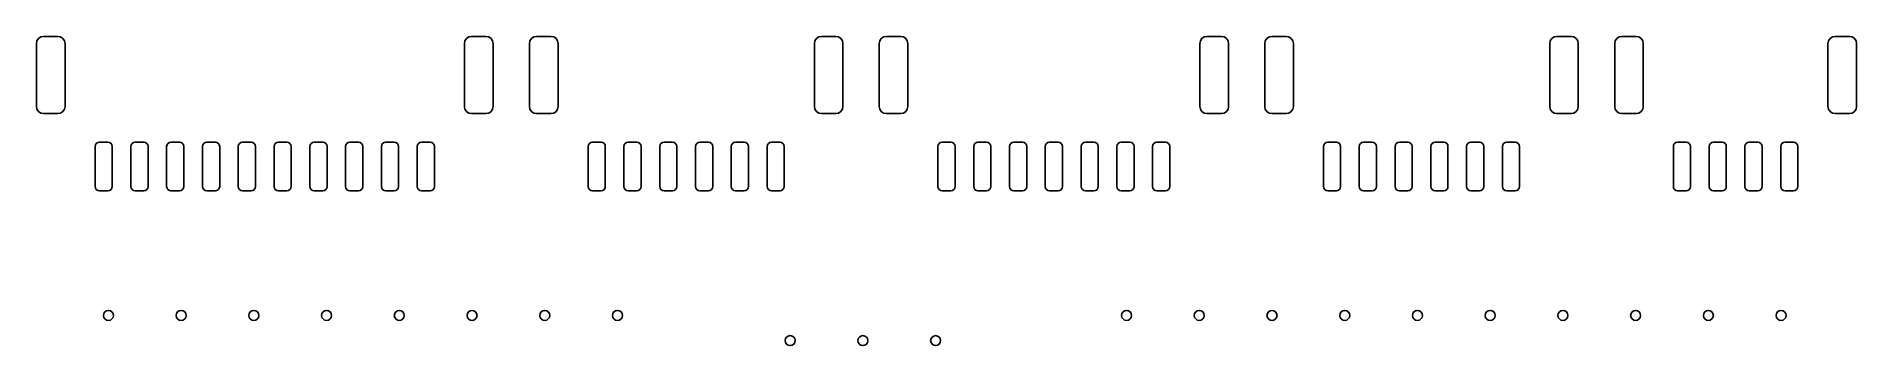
# Model space of a CAD drawing. Extents: x 4.34 to 6.85, y -4.67 to -4.24.
import ezdxf

# ---------------------------------------------------------------- set-up
doc = ezdxf.new("R2010")
doc.units = 0
doc.header["$MEASUREMENT"] = 0
doc.layers.add('BLACK', color=7, linetype='CONTINUOUS')

msp = doc.modelspace()

# ---------------------------------------------------------------- linework, layer by layer
at = {"layer": 'BLACK', "linetype": 'CONTINUOUS'}
for p, q in [((4.3435, -4.2535), (4.3443, -4.2498)), ((4.3435, -4.3402), (4.3435, -4.2535)), ((4.3443, -4.2498), (4.3464, -4.2466)), ((4.3464, -4.2466), (4.3496, -4.2444)), ((4.3496, -4.2444), (4.3533, -4.2437)), ((4.3533, -4.2437), (4.373, -4.2437)), ((4.373, -4.2437), (4.3768, -4.2444)), ((4.3768, -4.2444), (4.38, -4.2466)), ((4.38, -4.2466), (4.3821, -4.2498)), ((4.3821, -4.2498), (4.3829, -4.2535)), ((4.3829, -4.2535), (4.3829, -4.3402)), ((4.9321, -4.2535), (4.9328, -4.2498)), ((4.9321, -4.3402), (4.9321, -4.2535)), ((4.9328, -4.2498), (4.935, -4.2466)), ((4.935, -4.2466), (4.9382, -4.2444)), ((4.9382, -4.2444), (4.9419, -4.2437)), ((4.9419, -4.2437), (4.9616, -4.2437)), ((4.9616, -4.2437), (4.9654, -4.2444)), ((4.9654, -4.2444), (4.9686, -4.2466)), ((4.9686, -4.2466), (4.9707, -4.2498)), ((4.9707, -4.2498), (4.9715, -4.2535)), ((4.9715, -4.2535), (4.9715, -4.3402)), ((5.0215, -4.2535), (5.0222, -4.2498)), ((5.0215, -4.3402), (5.0215, -4.2535)), ((5.0222, -4.2498), (5.0244, -4.2466)), ((5.0244, -4.2466), (5.0276, -4.2444)), ((5.0276, -4.2444), (5.0313, -4.2437)), ((5.0313, -4.2437), (5.051, -4.2437)), ((5.051, -4.2437), (5.0548, -4.2444)), ((5.0548, -4.2444), (5.058, -4.2466)), ((5.058, -4.2466), (5.0601, -4.2498)), ((5.0601, -4.2498), (5.0608, -4.2535)), ((5.0608, -4.2535), (5.0608, -4.3402)), ((5.4132, -4.2535), (5.414, -4.2498)), ((5.4132, -4.3402), (5.4132, -4.2535)), ((5.414, -4.2498), (5.4161, -4.2466)), ((5.4161, -4.2466), (5.4193, -4.2444)), ((5.4193, -4.2444), (5.4231, -4.2437)), ((5.4231, -4.2437), (5.4427, -4.2437)), ((5.4427, -4.2437), (5.4465, -4.2444)), ((5.4465, -4.2444), (5.4497, -4.2466)), ((5.4497, -4.2466), (5.4518, -4.2498)), ((5.4518, -4.2498), (5.4526, -4.2535)), ((5.4526, -4.2535), (5.4526, -4.3402)), ((5.5024, -4.2535), (5.5032, -4.2498)), ((5.5024, -4.3402), (5.5024, -4.2535)), ((5.5032, -4.2498), (5.5053, -4.2466)), ((5.5053, -4.2466), (5.5085, -4.2444)), ((5.5085, -4.2444), (5.5122, -4.2437)), ((5.5122, -4.2437), (5.5319, -4.2437)), ((5.5319, -4.2437), (5.5357, -4.2444)), ((5.5357, -4.2444), (5.5389, -4.2466)), ((5.5389, -4.2466), (5.541, -4.2498)), ((5.541, -4.2498), (5.5418, -4.2535)), ((5.5418, -4.2535), (5.5418, -4.3402)), ((5.9433, -4.2535), (5.9441, -4.2498)), ((5.9433, -4.3402), (5.9433, -4.2535)), ((5.9441, -4.2498), (5.9462, -4.2466)), ((5.9462, -4.2466), (5.9494, -4.2444)), ((5.9494, -4.2444), (5.9532, -4.2437)), ((5.9532, -4.2437), (5.9729, -4.2437)), ((5.9729, -4.2437), (5.9766, -4.2444)), ((5.9766, -4.2444), (5.9798, -4.2466)), ((5.9798, -4.2466), (5.982, -4.2498)), ((5.982, -4.2498), (5.9827, -4.2535)), ((5.9827, -4.2535), (5.9827, -4.3402)), ((6.0325, -4.2535), (6.0333, -4.2498)), ((6.0325, -4.3402), (6.0325, -4.2535)), ((6.0333, -4.2498), (6.0354, -4.2466)), ((6.0354, -4.2466), (6.0386, -4.2444)), ((6.0386, -4.2444), (6.0424, -4.2437)), ((6.0424, -4.2437), (6.0621, -4.2437)), ((6.0621, -4.2437), (6.0658, -4.2444)), ((6.0658, -4.2444), (6.069, -4.2466)), ((6.069, -4.2466), (6.0712, -4.2498)), ((6.0712, -4.2498), (6.0719, -4.2535)), ((6.0719, -4.2535), (6.0719, -4.3402)), ((6.4243, -4.2535), (6.425, -4.2498)), ((6.4243, -4.3402), (6.4243, -4.2535)), ((6.425, -4.2498), (6.4272, -4.2466)), ((6.4272, -4.2466), (6.4303, -4.2444)), ((6.4303, -4.2444), (6.4341, -4.2437)), ((6.4341, -4.2437), (6.4538, -4.2437)), ((6.4538, -4.2437), (6.4576, -4.2444)), ((6.4576, -4.2444), (6.4608, -4.2466)), ((6.4608, -4.2466), (6.4629, -4.2498)), ((6.4629, -4.2498), (6.4636, -4.2535)), ((6.4636, -4.2535), (6.4636, -4.3402)), ((6.5137, -4.2535), (6.5144, -4.2498)), ((6.5137, -4.3402), (6.5137, -4.2535)), ((6.5144, -4.2498), (6.5165, -4.2466)), ((6.5165, -4.2466), (6.5197, -4.2444)), ((6.5197, -4.2444), (6.5235, -4.2437)), ((6.5235, -4.2437), (6.5432, -4.2437)), ((6.5432, -4.2437), (6.547, -4.2444)), ((6.547, -4.2444), (6.5501, -4.2466)), ((6.5501, -4.2466), (6.5523, -4.2498)), ((6.5523, -4.2498), (6.553, -4.2535)), ((6.553, -4.2535), (6.553, -4.3402)), ((6.807, -4.2535), (6.8077, -4.2498)), ((6.807, -4.3402), (6.807, -4.2535)), ((6.8077, -4.2498), (6.8099, -4.2466)), ((6.8099, -4.2466), (6.813, -4.2444)), ((6.813, -4.2444), (6.8168, -4.2437)), ((6.8168, -4.2437), (6.8365, -4.2437)), ((6.8365, -4.2437), (6.8403, -4.2444)), ((6.8403, -4.2444), (6.8435, -4.2466)), ((6.8435, -4.2466), (6.8456, -4.2498)), ((6.8456, -4.2498), (6.8463, -4.2535)), ((6.8463, -4.2535), (6.8463, -4.3402)), ((4.3443, -4.3439), (4.3435, -4.3402)), ((4.3464, -4.3471), (4.3443, -4.3439)), ((4.3496, -4.3493), (4.3464, -4.3471)), ((4.3533, -4.35), (4.3496, -4.3493)), ((4.373, -4.35), (4.3533, -4.35)), ((4.3768, -4.3493), (4.373, -4.35)), ((4.38, -4.3471), (4.3768, -4.3493)), ((4.3821, -4.3439), (4.38, -4.3471)), ((4.3829, -4.3402), (4.3821, -4.3439)), ((4.9328, -4.3439), (4.9321, -4.3402)), ((4.935, -4.3471), (4.9328, -4.3439)), ((4.9382, -4.3493), (4.935, -4.3471)), ((4.9419, -4.35), (4.9382, -4.3493)), ((4.9616, -4.35), (4.9419, -4.35)), ((4.9654, -4.3493), (4.9616, -4.35)), ((4.9686, -4.3471), (4.9654, -4.3493)), ((4.9707, -4.3439), (4.9686, -4.3471)), ((4.9715, -4.3402), (4.9707, -4.3439)), ((5.0222, -4.3439), (5.0215, -4.3402)), ((5.0244, -4.3471), (5.0222, -4.3439)), ((5.0276, -4.3493), (5.0244, -4.3471)), ((5.0313, -4.35), (5.0276, -4.3493)), ((5.051, -4.35), (5.0313, -4.35)), ((5.0548, -4.3493), (5.051, -4.35)), ((5.058, -4.3471), (5.0548, -4.3493)), ((5.0601, -4.3439), (5.058, -4.3471)), ((5.0608, -4.3402), (5.0601, -4.3439)), ((5.414, -4.3439), (5.4132, -4.3402)), ((5.4161, -4.3471), (5.414, -4.3439)), ((5.4193, -4.3493), (5.4161, -4.3471)), ((5.4231, -4.35), (5.4193, -4.3493)), ((5.4427, -4.35), (5.4231, -4.35)), ((5.4465, -4.3493), (5.4427, -4.35)), ((5.4497, -4.3471), (5.4465, -4.3493)), ((5.4518, -4.3439), (5.4497, -4.3471)), ((5.4526, -4.3402), (5.4518, -4.3439)), ((5.5032, -4.3439), (5.5024, -4.3402)), ((5.5053, -4.3471), (5.5032, -4.3439)), ((5.5085, -4.3493), (5.5053, -4.3471)), ((5.5122, -4.35), (5.5085, -4.3493)), ((5.5319, -4.35), (5.5122, -4.35)), ((5.5357, -4.3493), (5.5319, -4.35)), ((5.5389, -4.3471), (5.5357, -4.3493)), ((5.541, -4.3439), (5.5389, -4.3471)), ((5.5418, -4.3402), (5.541, -4.3439)), ((5.9441, -4.3439), (5.9433, -4.3402)), ((5.9462, -4.3471), (5.9441, -4.3439)), ((5.9494, -4.3493), (5.9462, -4.3471)), ((5.9532, -4.35), (5.9494, -4.3493)), ((5.9729, -4.35), (5.9532, -4.35)), ((5.9766, -4.3493), (5.9729, -4.35)), ((5.9798, -4.3471), (5.9766, -4.3493)), ((5.982, -4.3439), (5.9798, -4.3471)), ((5.9827, -4.3402), (5.982, -4.3439)), ((6.0333, -4.3439), (6.0325, -4.3402)), ((6.0354, -4.3471), (6.0333, -4.3439)), ((6.0386, -4.3493), (6.0354, -4.3471)), ((6.0424, -4.35), (6.0386, -4.3493)), ((6.0621, -4.35), (6.0424, -4.35)), ((6.0658, -4.3493), (6.0621, -4.35)), ((6.069, -4.3471), (6.0658, -4.3493)), ((6.0712, -4.3439), (6.069, -4.3471)), ((6.0719, -4.3402), (6.0712, -4.3439)), ((6.425, -4.3439), (6.4243, -4.3402)), ((6.4272, -4.3471), (6.425, -4.3439)), ((6.4303, -4.3493), (6.4272, -4.3471)), ((6.4341, -4.35), (6.4303, -4.3493)), ((6.4538, -4.35), (6.4341, -4.35)), ((6.4576, -4.3493), (6.4538, -4.35)), ((6.4608, -4.3471), (6.4576, -4.3493)), ((6.4629, -4.3439), (6.4608, -4.3471)), ((6.4636, -4.3402), (6.4629, -4.3439)), ((6.5144, -4.3439), (6.5137, -4.3402)), ((6.5165, -4.3471), (6.5144, -4.3439)), ((6.5197, -4.3493), (6.5165, -4.3471)), ((6.5235, -4.35), (6.5197, -4.3493)), ((6.5432, -4.35), (6.5235, -4.35)), ((6.547, -4.3493), (6.5432, -4.35)), ((6.5501, -4.3471), (6.547, -4.3493)), ((6.5523, -4.3439), (6.5501, -4.3471)), ((6.553, -4.3402), (6.5523, -4.3439)), ((6.8077, -4.3439), (6.807, -4.3402)), ((6.8099, -4.3471), (6.8077, -4.3439)), ((6.813, -4.3493), (6.8099, -4.3471)), ((6.8168, -4.35), (6.813, -4.3493)), ((6.8365, -4.35), (6.8168, -4.35)), ((6.8403, -4.3493), (6.8365, -4.35)), ((6.8435, -4.3471), (6.8403, -4.3493)), ((6.8456, -4.3439), (6.8435, -4.3471)), ((6.8463, -4.3402), (6.8456, -4.3439)), ((4.4242, -4.3953), (4.4247, -4.393)), ((4.4242, -4.4504), (4.4242, -4.3953)), ((4.4247, -4.393), (4.4259, -4.3911)), ((4.4259, -4.3911), (4.4279, -4.3898)), ((4.4279, -4.3898), (4.4301, -4.3894)), ((4.4301, -4.3894), (4.4419, -4.3894)), ((4.4419, -4.3894), (4.4442, -4.3898)), ((4.4442, -4.3898), (4.4461, -4.3911)), ((4.4461, -4.3911), (4.4474, -4.393)), ((4.4474, -4.393), (4.4478, -4.3953)), ((4.4478, -4.3953), (4.4478, -4.4504)), ((4.4734, -4.3953), (4.4739, -4.393)), ((4.4734, -4.4504), (4.4734, -4.3953)), ((4.4739, -4.393), (4.4752, -4.3911)), ((4.4752, -4.3911), (4.4771, -4.3898)), ((4.4771, -4.3898), (4.4793, -4.3894)), ((4.4793, -4.3894), (4.4911, -4.3894)), ((4.4911, -4.3894), (4.4934, -4.3898)), ((4.4934, -4.3898), (4.4953, -4.3911)), ((4.4953, -4.3911), (4.4966, -4.393)), ((4.4966, -4.393), (4.497, -4.3953)), ((4.497, -4.3953), (4.497, -4.4504)), ((4.5226, -4.3953), (4.5231, -4.393)), ((4.5226, -4.4504), (4.5226, -4.3953)), ((4.5231, -4.393), (4.5244, -4.3911)), ((4.5244, -4.3911), (4.5263, -4.3898)), ((4.5263, -4.3898), (4.5285, -4.3894)), ((4.5285, -4.3894), (4.5404, -4.3894)), ((4.5404, -4.3894), (4.5426, -4.3898)), ((4.5426, -4.3898), (4.5445, -4.3911)), ((4.5445, -4.3911), (4.5458, -4.393)), ((4.5458, -4.393), (4.5463, -4.3953)), ((4.5463, -4.3953), (4.5463, -4.4504)), ((4.5719, -4.3953), (4.5723, -4.393)), ((4.5719, -4.4504), (4.5719, -4.3953)), ((4.5723, -4.393), (4.5736, -4.3911)), ((4.5736, -4.3911), (4.5755, -4.3898)), ((4.5755, -4.3898), (4.5778, -4.3894)), ((4.5778, -4.3894), (4.5896, -4.3894)), ((4.5896, -4.3894), (4.5918, -4.3898)), ((4.5918, -4.3898), (4.5937, -4.3911)), ((4.5937, -4.3911), (4.595, -4.393)), ((4.595, -4.393), (4.5955, -4.3953)), ((4.5955, -4.3953), (4.5955, -4.4504)), ((4.6211, -4.3953), (4.6215, -4.393)), ((4.6211, -4.4504), (4.6211, -4.3953)), ((4.6215, -4.393), (4.6228, -4.3911)), ((4.6228, -4.3911), (4.6247, -4.3898)), ((4.6247, -4.3898), (4.627, -4.3894)), ((4.627, -4.3894), (4.6388, -4.3894)), ((4.6388, -4.3894), (4.641, -4.3898)), ((4.641, -4.3898), (4.643, -4.3911)), ((4.643, -4.3911), (4.6442, -4.393)), ((4.6442, -4.393), (4.6447, -4.3953)), ((4.6447, -4.3953), (4.6447, -4.4504)), ((4.6703, -4.3953), (4.6707, -4.393)), ((4.6703, -4.4504), (4.6703, -4.3953)), ((4.6707, -4.393), (4.672, -4.3911)), ((4.672, -4.3911), (4.6739, -4.3898)), ((4.6739, -4.3898), (4.6762, -4.3894)), ((4.6762, -4.3894), (4.688, -4.3894)), ((4.688, -4.3894), (4.6903, -4.3898)), ((4.6903, -4.3898), (4.6922, -4.3911)), ((4.6922, -4.3911), (4.6934, -4.393)), ((4.6934, -4.393), (4.6939, -4.3953)), ((4.6939, -4.3953), (4.6939, -4.4504)), ((4.7195, -4.3953), (4.7199, -4.393)), ((4.7195, -4.4504), (4.7195, -4.3953)), ((4.7199, -4.393), (4.7212, -4.3911)), ((4.7212, -4.3911), (4.7231, -4.3898)), ((4.7231, -4.3898), (4.7254, -4.3894)), ((4.7254, -4.3894), (4.7372, -4.3894)), ((4.7372, -4.3894), (4.7395, -4.3898)), ((4.7395, -4.3898), (4.7414, -4.3911)), ((4.7414, -4.3911), (4.7427, -4.393)), ((4.7427, -4.393), (4.7431, -4.3953)), ((4.7431, -4.3953), (4.7431, -4.4504)), ((4.7687, -4.3953), (4.7692, -4.393)), ((4.7687, -4.4504), (4.7687, -4.3953)), ((4.7692, -4.393), (4.7704, -4.3911)), ((4.7704, -4.3911), (4.7723, -4.3898)), ((4.7723, -4.3898), (4.7746, -4.3894)), ((4.7746, -4.3894), (4.7864, -4.3894)), ((4.7864, -4.3894), (4.7887, -4.3898)), ((4.7887, -4.3898), (4.7906, -4.3911)), ((4.7906, -4.3911), (4.7919, -4.393)), ((4.7919, -4.393), (4.7923, -4.3953)), ((4.7923, -4.3953), (4.7923, -4.4504)), ((4.8179, -4.3953), (4.8184, -4.393)), ((4.8179, -4.4504), (4.8179, -4.3953)), ((4.8184, -4.393), (4.8196, -4.3911)), ((4.8196, -4.3911), (4.8216, -4.3898)), ((4.8216, -4.3898), (4.8238, -4.3894)), ((4.8238, -4.3894), (4.8356, -4.3894)), ((4.8356, -4.3894), (4.8379, -4.3898)), ((4.8379, -4.3898), (4.8398, -4.3911)), ((4.8398, -4.3911), (4.8411, -4.393)), ((4.8411, -4.393), (4.8415, -4.3953)), ((4.8415, -4.3953), (4.8415, -4.4504)), ((4.8671, -4.3953), (4.8676, -4.393)), ((4.8671, -4.4504), (4.8671, -4.3953)), ((4.8676, -4.393), (4.8689, -4.3911)), ((4.8689, -4.3911), (4.8708, -4.3898)), ((4.8708, -4.3898), (4.873, -4.3894)), ((4.873, -4.3894), (4.8848, -4.3894)), ((4.8848, -4.3894), (4.8871, -4.3898)), ((4.8871, -4.3898), (4.889, -4.3911)), ((4.889, -4.3911), (4.8903, -4.393)), ((4.8903, -4.393), (4.8907, -4.3953)), ((4.8907, -4.3953), (4.8907, -4.4504)), ((5.1022, -4.3953), (5.1026, -4.393)), ((5.1022, -4.4504), (5.1022, -4.3953)), ((5.1026, -4.393), (5.1039, -4.3911)), ((5.1039, -4.3911), (5.1058, -4.3898)), ((5.1058, -4.3898), (5.1081, -4.3894)), ((5.1081, -4.3894), (5.1199, -4.3894)), ((5.1199, -4.3894), (5.1222, -4.3898)), ((5.1222, -4.3898), (5.1241, -4.3911)), ((5.1241, -4.3911), (5.1254, -4.393)), ((5.1254, -4.393), (5.1258, -4.3953)), ((5.1258, -4.3953), (5.1258, -4.4504)), ((5.1514, -4.3953), (5.1518, -4.393)), ((5.1514, -4.4504), (5.1514, -4.3953)), ((5.1518, -4.393), (5.1531, -4.3911)), ((5.1531, -4.3911), (5.155, -4.3898)), ((5.155, -4.3898), (5.1573, -4.3894)), ((5.1573, -4.3894), (5.1691, -4.3894)), ((5.1691, -4.3894), (5.1714, -4.3898)), ((5.1714, -4.3898), (5.1733, -4.3911)), ((5.1733, -4.3911), (5.1746, -4.393)), ((5.1746, -4.393), (5.175, -4.3953)), ((5.175, -4.3953), (5.175, -4.4504)), ((5.2006, -4.3953), (5.2011, -4.393)), ((5.2006, -4.4504), (5.2006, -4.3953)), ((5.2011, -4.393), (5.2023, -4.3911)), ((5.2023, -4.3911), (5.2043, -4.3898)), ((5.2043, -4.3898), (5.2065, -4.3894)), ((5.2065, -4.3894), (5.2183, -4.3894)), ((5.2183, -4.3894), (5.2206, -4.3898)), ((5.2206, -4.3898), (5.2225, -4.3911)), ((5.2225, -4.3911), (5.2238, -4.393)), ((5.2238, -4.393), (5.2242, -4.3953)), ((5.2242, -4.3953), (5.2242, -4.4504)), ((5.2498, -4.3953), (5.2503, -4.393)), ((5.2498, -4.4504), (5.2498, -4.3953)), ((5.2503, -4.393), (5.2516, -4.3911)), ((5.2516, -4.3911), (5.2535, -4.3898)), ((5.2535, -4.3898), (5.2557, -4.3894)), ((5.2557, -4.3894), (5.2675, -4.3894)), ((5.2675, -4.3894), (5.2698, -4.3898)), ((5.2698, -4.3898), (5.2717, -4.3911)), ((5.2717, -4.3911), (5.273, -4.393)), ((5.273, -4.393), (5.2734, -4.3953)), ((5.2734, -4.3953), (5.2734, -4.4504)), ((5.299, -4.3953), (5.2995, -4.393)), ((5.299, -4.4504), (5.299, -4.3953)), ((5.2995, -4.393), (5.3008, -4.3911)), ((5.3008, -4.3911), (5.3027, -4.3898)), ((5.3027, -4.3898), (5.3049, -4.3894)), ((5.3049, -4.3894), (5.3168, -4.3894)), ((5.3168, -4.3894), (5.319, -4.3898)), ((5.319, -4.3898), (5.3209, -4.3911)), ((5.3209, -4.3911), (5.3222, -4.393)), ((5.3222, -4.393), (5.3227, -4.3953)), ((5.3227, -4.3953), (5.3227, -4.4504)), ((5.3482, -4.3953), (5.3487, -4.393)), ((5.3482, -4.4504), (5.3482, -4.3953)), ((5.3487, -4.393), (5.35, -4.3911)), ((5.35, -4.3911), (5.3519, -4.3898)), ((5.3519, -4.3898), (5.3542, -4.3894)), ((5.3542, -4.3894), (5.366, -4.3894)), ((5.366, -4.3894), (5.3682, -4.3898)), ((5.3682, -4.3898), (5.3701, -4.3911)), ((5.3701, -4.3911), (5.3714, -4.393)), ((5.3714, -4.393), (5.3719, -4.3953)), ((5.3719, -4.3953), (5.3719, -4.4504)), ((5.5831, -4.3953), (5.5836, -4.393)), ((5.5831, -4.4504), (5.5831, -4.3953)), ((5.5836, -4.393), (5.5848, -4.3911)), ((5.5848, -4.3911), (5.5868, -4.3898)), ((5.5868, -4.3898), (5.589, -4.3894)), ((5.589, -4.3894), (5.6008, -4.3894)), ((5.6008, -4.3894), (5.6031, -4.3898)), ((5.6031, -4.3898), (5.605, -4.3911)), ((5.605, -4.3911), (5.6063, -4.393)), ((5.6063, -4.393), (5.6067, -4.3953)), ((5.6067, -4.3953), (5.6067, -4.4504)), ((5.6323, -4.3953), (5.6328, -4.393)), ((5.6323, -4.4504), (5.6323, -4.3953)), ((5.6328, -4.393), (5.6341, -4.3911)), ((5.6341, -4.3911), (5.636, -4.3898)), ((5.636, -4.3898), (5.6382, -4.3894)), ((5.6382, -4.3894), (5.65, -4.3894)), ((5.65, -4.3894), (5.6523, -4.3898)), ((5.6523, -4.3898), (5.6542, -4.3911)), ((5.6542, -4.3911), (5.6555, -4.393)), ((5.6555, -4.393), (5.6559, -4.3953)), ((5.6559, -4.3953), (5.6559, -4.4504)), ((5.6815, -4.3953), (5.682, -4.393)), ((5.6815, -4.4504), (5.6815, -4.3953)), ((5.682, -4.393), (5.6833, -4.3911)), ((5.6833, -4.3911), (5.6852, -4.3898)), ((5.6852, -4.3898), (5.6874, -4.3894)), ((5.6874, -4.3894), (5.6993, -4.3894)), ((5.6993, -4.3894), (5.7015, -4.3898)), ((5.7015, -4.3898), (5.7034, -4.3911)), ((5.7034, -4.3911), (5.7047, -4.393)), ((5.7047, -4.393), (5.7052, -4.3953)), ((5.7052, -4.3953), (5.7052, -4.4504)), ((5.7307, -4.3953), (5.7312, -4.393)), ((5.7307, -4.4504), (5.7307, -4.3953)), ((5.7312, -4.393), (5.7325, -4.3911)), ((5.7325, -4.3911), (5.7344, -4.3898)), ((5.7344, -4.3898), (5.7367, -4.3894)), ((5.7367, -4.3894), (5.7485, -4.3894)), ((5.7485, -4.3894), (5.7507, -4.3898)), ((5.7507, -4.3898), (5.7526, -4.3911)), ((5.7526, -4.3911), (5.7539, -4.393)), ((5.7539, -4.393), (5.7544, -4.3953)), ((5.7544, -4.3953), (5.7544, -4.4504)), ((5.78, -4.3953), (5.7804, -4.393)), ((5.78, -4.4504), (5.78, -4.3953)), ((5.7804, -4.393), (5.7817, -4.3911)), ((5.7817, -4.3911), (5.7836, -4.3898)), ((5.7836, -4.3898), (5.7859, -4.3894)), ((5.7859, -4.3894), (5.7977, -4.3894)), ((5.7977, -4.3894), (5.7999, -4.3898)), ((5.7999, -4.3898), (5.8019, -4.3911)), ((5.8019, -4.3911), (5.8031, -4.393)), ((5.8031, -4.393), (5.8036, -4.3953)), ((5.8036, -4.3953), (5.8036, -4.4504)), ((5.8292, -4.3953), (5.8296, -4.393)), ((5.8292, -4.4504), (5.8292, -4.3953)), ((5.8296, -4.393), (5.8309, -4.3911)), ((5.8309, -4.3911), (5.8328, -4.3898)), ((5.8328, -4.3898), (5.8351, -4.3894)), ((5.8351, -4.3894), (5.8469, -4.3894)), ((5.8469, -4.3894), (5.8491, -4.3898)), ((5.8491, -4.3898), (5.8511, -4.3911)), ((5.8511, -4.3911), (5.8523, -4.393)), ((5.8523, -4.393), (5.8528, -4.3953)), ((5.8528, -4.3953), (5.8528, -4.4504)), ((5.8784, -4.3953), (5.8788, -4.393)), ((5.8784, -4.4504), (5.8784, -4.3953)), ((5.8788, -4.393), (5.8801, -4.3911)), ((5.8801, -4.3911), (5.882, -4.3898)), ((5.882, -4.3898), (5.8843, -4.3894)), ((5.8843, -4.3894), (5.8961, -4.3894)), ((5.8961, -4.3894), (5.8984, -4.3898)), ((5.8984, -4.3898), (5.9003, -4.3911)), ((5.9003, -4.3911), (5.9016, -4.393)), ((5.9016, -4.393), (5.902, -4.3953)), ((5.902, -4.3953), (5.902, -4.4504)), ((6.1132, -4.3953), (6.1137, -4.393)), ((6.1132, -4.4504), (6.1132, -4.3953)), ((6.1137, -4.393), (6.115, -4.3911)), ((6.115, -4.3911), (6.1169, -4.3898)), ((6.1169, -4.3898), (6.1192, -4.3894)), ((6.1192, -4.3894), (6.131, -4.3894)), ((6.131, -4.3894), (6.1332, -4.3898)), ((6.1332, -4.3898), (6.1351, -4.3911)), ((6.1351, -4.3911), (6.1364, -4.393)), ((6.1364, -4.393), (6.1369, -4.3953)), ((6.1369, -4.3953), (6.1369, -4.4504)), ((6.1625, -4.3953), (6.1629, -4.393)), ((6.1625, -4.4504), (6.1625, -4.3953)), ((6.1629, -4.393), (6.1642, -4.3911)), ((6.1642, -4.3911), (6.1661, -4.3898)), ((6.1661, -4.3898), (6.1684, -4.3894)), ((6.1684, -4.3894), (6.1802, -4.3894)), ((6.1802, -4.3894), (6.1824, -4.3898)), ((6.1824, -4.3898), (6.1844, -4.3911)), ((6.1844, -4.3911), (6.1856, -4.393)), ((6.1856, -4.393), (6.1861, -4.3953)), ((6.1861, -4.3953), (6.1861, -4.4504)), ((6.2117, -4.3953), (6.2121, -4.393)), ((6.2117, -4.4504), (6.2117, -4.3953)), ((6.2121, -4.393), (6.2134, -4.3911)), ((6.2134, -4.3911), (6.2153, -4.3898)), ((6.2153, -4.3898), (6.2176, -4.3894)), ((6.2176, -4.3894), (6.2294, -4.3894)), ((6.2294, -4.3894), (6.2316, -4.3898)), ((6.2316, -4.3898), (6.2336, -4.3911)), ((6.2336, -4.3911), (6.2348, -4.393)), ((6.2348, -4.393), (6.2353, -4.3953)), ((6.2353, -4.3953), (6.2353, -4.4504)), ((6.2609, -4.3953), (6.2613, -4.393)), ((6.2609, -4.4504), (6.2609, -4.3953)), ((6.2613, -4.393), (6.2626, -4.3911)), ((6.2626, -4.3911), (6.2645, -4.3898)), ((6.2645, -4.3898), (6.2668, -4.3894)), ((6.2668, -4.3894), (6.2786, -4.3894)), ((6.2786, -4.3894), (6.2809, -4.3898)), ((6.2809, -4.3898), (6.2828, -4.3911)), ((6.2828, -4.3911), (6.2841, -4.393)), ((6.2841, -4.393), (6.2845, -4.3953)), ((6.2845, -4.3953), (6.2845, -4.4504)), ((6.3101, -4.3953), (6.3105, -4.393)), ((6.3101, -4.4504), (6.3101, -4.3953)), ((6.3105, -4.393), (6.3118, -4.3911)), ((6.3118, -4.3911), (6.3137, -4.3898)), ((6.3137, -4.3898), (6.316, -4.3894)), ((6.316, -4.3894), (6.3278, -4.3894)), ((6.3278, -4.3894), (6.3301, -4.3898)), ((6.3301, -4.3898), (6.332, -4.3911)), ((6.332, -4.3911), (6.3333, -4.393)), ((6.3333, -4.393), (6.3337, -4.3953)), ((6.3337, -4.3953), (6.3337, -4.4504)), ((6.3593, -4.3953), (6.3598, -4.393)), ((6.3593, -4.4504), (6.3593, -4.3953)), ((6.3598, -4.393), (6.361, -4.3911)), ((6.361, -4.3911), (6.363, -4.3898)), ((6.363, -4.3898), (6.3652, -4.3894)), ((6.3652, -4.3894), (6.377, -4.3894)), ((6.377, -4.3894), (6.3793, -4.3898)), ((6.3793, -4.3898), (6.3812, -4.3911)), ((6.3812, -4.3911), (6.3825, -4.393)), ((6.3825, -4.393), (6.3829, -4.3953)), ((6.3829, -4.3953), (6.3829, -4.4504)), ((6.5944, -4.3953), (6.5948, -4.393)), ((6.5944, -4.4504), (6.5944, -4.3953)), ((6.5948, -4.393), (6.5961, -4.3911)), ((6.5961, -4.3911), (6.598, -4.3898)), ((6.598, -4.3898), (6.6003, -4.3894)), ((6.6003, -4.3894), (6.6121, -4.3894)), ((6.6121, -4.3894), (6.6143, -4.3898)), ((6.6143, -4.3898), (6.6163, -4.3911)), ((6.6163, -4.3911), (6.6175, -4.393)), ((6.6175, -4.393), (6.618, -4.3953)), ((6.618, -4.3953), (6.618, -4.4504)), ((6.6436, -4.3953), (6.644, -4.393)), ((6.6436, -4.4504), (6.6436, -4.3953)), ((6.644, -4.393), (6.6453, -4.3911)), ((6.6453, -4.3911), (6.6472, -4.3898)), ((6.6472, -4.3898), (6.6495, -4.3894)), ((6.6495, -4.3894), (6.6613, -4.3894)), ((6.6613, -4.3894), (6.6636, -4.3898)), ((6.6636, -4.3898), (6.6655, -4.3911)), ((6.6655, -4.3911), (6.6668, -4.393)), ((6.6668, -4.393), (6.6672, -4.3953)), ((6.6672, -4.3953), (6.6672, -4.4504)), ((6.6928, -4.3953), (6.6932, -4.393)), ((6.6928, -4.4504), (6.6928, -4.3953)), ((6.6932, -4.393), (6.6945, -4.3911)), ((6.6945, -4.3911), (6.6964, -4.3898)), ((6.6964, -4.3898), (6.6987, -4.3894)), ((6.6987, -4.3894), (6.7105, -4.3894)), ((6.7105, -4.3894), (6.7128, -4.3898)), ((6.7128, -4.3898), (6.7147, -4.3911)), ((6.7147, -4.3911), (6.716, -4.393)), ((6.716, -4.393), (6.7164, -4.3953)), ((6.7164, -4.3953), (6.7164, -4.4504)), ((6.742, -4.3953), (6.7425, -4.393)), ((6.742, -4.4504), (6.742, -4.3953)), ((6.7425, -4.393), (6.7437, -4.3911)), ((6.7437, -4.3911), (6.7457, -4.3898)), ((6.7457, -4.3898), (6.7479, -4.3894)), ((6.7479, -4.3894), (6.7597, -4.3894)), ((6.7597, -4.3894), (6.762, -4.3898)), ((6.762, -4.3898), (6.7639, -4.3911)), ((6.7639, -4.3911), (6.7652, -4.393)), ((6.7652, -4.393), (6.7656, -4.3953)), ((6.7656, -4.3953), (6.7656, -4.4504)), ((4.4247, -4.4527), (4.4242, -4.4504)), ((4.4259, -4.4546), (4.4247, -4.4527)), ((4.4279, -4.4558), (4.4259, -4.4546)), ((4.4461, -4.4546), (4.4442, -4.4558)), ((4.4474, -4.4527), (4.4461, -4.4546)), ((4.4478, -4.4504), (4.4474, -4.4527)), ((4.4739, -4.4527), (4.4734, -4.4504)), ((4.4752, -4.4546), (4.4739, -4.4527)), ((4.4771, -4.4558), (4.4752, -4.4546)), ((4.4953, -4.4546), (4.4934, -4.4558)), ((4.4966, -4.4527), (4.4953, -4.4546)), ((4.497, -4.4504), (4.4966, -4.4527)), ((4.5231, -4.4527), (4.5226, -4.4504)), ((4.5244, -4.4546), (4.5231, -4.4527)), ((4.5263, -4.4558), (4.5244, -4.4546)), ((4.5445, -4.4546), (4.5426, -4.4558)), ((4.5458, -4.4527), (4.5445, -4.4546)), ((4.5463, -4.4504), (4.5458, -4.4527)), ((4.5723, -4.4527), (4.5719, -4.4504)), ((4.5736, -4.4546), (4.5723, -4.4527)), ((4.5755, -4.4558), (4.5736, -4.4546)), ((4.5937, -4.4546), (4.5918, -4.4558)), ((4.595, -4.4527), (4.5937, -4.4546)), ((4.5955, -4.4504), (4.595, -4.4527)), ((4.6215, -4.4527), (4.6211, -4.4504)), ((4.6228, -4.4546), (4.6215, -4.4527)), ((4.6247, -4.4558), (4.6228, -4.4546)), ((4.643, -4.4546), (4.641, -4.4558)), ((4.6442, -4.4527), (4.643, -4.4546)), ((4.6447, -4.4504), (4.6442, -4.4527)), ((4.6707, -4.4527), (4.6703, -4.4504)), ((4.672, -4.4546), (4.6707, -4.4527)), ((4.6739, -4.4558), (4.672, -4.4546)), ((4.6922, -4.4546), (4.6903, -4.4558)), ((4.6934, -4.4527), (4.6922, -4.4546)), ((4.6939, -4.4504), (4.6934, -4.4527)), ((4.7199, -4.4527), (4.7195, -4.4504)), ((4.7212, -4.4546), (4.7199, -4.4527)), ((4.7231, -4.4558), (4.7212, -4.4546)), ((4.7414, -4.4546), (4.7395, -4.4558)), ((4.7427, -4.4527), (4.7414, -4.4546)), ((4.7431, -4.4504), (4.7427, -4.4527)), ((4.7692, -4.4527), (4.7687, -4.4504)), ((4.7704, -4.4546), (4.7692, -4.4527)), ((4.7723, -4.4558), (4.7704, -4.4546)), ((4.7906, -4.4546), (4.7887, -4.4558)), ((4.7919, -4.4527), (4.7906, -4.4546)), ((4.7923, -4.4504), (4.7919, -4.4527)), ((4.8184, -4.4527), (4.8179, -4.4504)), ((4.8196, -4.4546), (4.8184, -4.4527)), ((4.8216, -4.4558), (4.8196, -4.4546)), ((4.8398, -4.4546), (4.8379, -4.4558)), ((4.8411, -4.4527), (4.8398, -4.4546)), ((4.8415, -4.4504), (4.8411, -4.4527)), ((4.8676, -4.4527), (4.8671, -4.4504)), ((4.8689, -4.4546), (4.8676, -4.4527)), ((4.8708, -4.4558), (4.8689, -4.4546)), ((4.889, -4.4546), (4.8871, -4.4558)), ((4.8903, -4.4527), (4.889, -4.4546)), ((4.8907, -4.4504), (4.8903, -4.4527)), ((5.1026, -4.4527), (5.1022, -4.4504)), ((5.1039, -4.4546), (5.1026, -4.4527)), ((5.1058, -4.4558), (5.1039, -4.4546)), ((5.1241, -4.4546), (5.1222, -4.4558)), ((5.1254, -4.4527), (5.1241, -4.4546)), ((5.1258, -4.4504), (5.1254, -4.4527)), ((5.1518, -4.4527), (5.1514, -4.4504)), ((5.1531, -4.4546), (5.1518, -4.4527)), ((5.155, -4.4558), (5.1531, -4.4546)), ((5.1733, -4.4546), (5.1714, -4.4558)), ((5.1746, -4.4527), (5.1733, -4.4546)), ((5.175, -4.4504), (5.1746, -4.4527)), ((5.2011, -4.4527), (5.2006, -4.4504)), ((5.2023, -4.4546), (5.2011, -4.4527)), ((5.2043, -4.4558), (5.2023, -4.4546)), ((5.2225, -4.4546), (5.2206, -4.4558)), ((5.2238, -4.4527), (5.2225, -4.4546)), ((5.2242, -4.4504), (5.2238, -4.4527)), ((5.2503, -4.4527), (5.2498, -4.4504)), ((5.2516, -4.4546), (5.2503, -4.4527)), ((5.2535, -4.4558), (5.2516, -4.4546)), ((5.2717, -4.4546), (5.2698, -4.4558)), ((5.273, -4.4527), (5.2717, -4.4546)), ((5.2734, -4.4504), (5.273, -4.4527)), ((5.2995, -4.4527), (5.299, -4.4504)), ((5.3008, -4.4546), (5.2995, -4.4527)), ((5.3027, -4.4558), (5.3008, -4.4546)), ((5.3209, -4.4546), (5.319, -4.4558)), ((5.3222, -4.4527), (5.3209, -4.4546)), ((5.3227, -4.4504), (5.3222, -4.4527)), ((5.3487, -4.4527), (5.3482, -4.4504)), ((5.35, -4.4546), (5.3487, -4.4527)), ((5.3519, -4.4558), (5.35, -4.4546)), ((5.3701, -4.4546), (5.3682, -4.4558)), ((5.3714, -4.4527), (5.3701, -4.4546)), ((5.3719, -4.4504), (5.3714, -4.4527)), ((5.5836, -4.4527), (5.5831, -4.4504)), ((5.5848, -4.4546), (5.5836, -4.4527)), ((5.5868, -4.4558), (5.5848, -4.4546)), ((5.605, -4.4546), (5.6031, -4.4558)), ((5.6063, -4.4527), (5.605, -4.4546)), ((5.6067, -4.4504), (5.6063, -4.4527)), ((5.6328, -4.4527), (5.6323, -4.4504)), ((5.6341, -4.4546), (5.6328, -4.4527)), ((5.636, -4.4558), (5.6341, -4.4546)), ((5.6542, -4.4546), (5.6523, -4.4558)), ((5.6555, -4.4527), (5.6542, -4.4546)), ((5.6559, -4.4504), (5.6555, -4.4527)), ((5.682, -4.4527), (5.6815, -4.4504)), ((5.6833, -4.4546), (5.682, -4.4527)), ((5.6852, -4.4558), (5.6833, -4.4546)), ((5.7034, -4.4546), (5.7015, -4.4558)), ((5.7047, -4.4527), (5.7034, -4.4546)), ((5.7052, -4.4504), (5.7047, -4.4527)), ((5.7312, -4.4527), (5.7307, -4.4504)), ((5.7325, -4.4546), (5.7312, -4.4527)), ((5.7344, -4.4558), (5.7325, -4.4546)), ((5.7526, -4.4546), (5.7507, -4.4558)), ((5.7539, -4.4527), (5.7526, -4.4546)), ((5.7544, -4.4504), (5.7539, -4.4527)), ((5.7804, -4.4527), (5.78, -4.4504)), ((5.7817, -4.4546), (5.7804, -4.4527)), ((5.7836, -4.4558), (5.7817, -4.4546)), ((5.8019, -4.4546), (5.7999, -4.4558)), ((5.8031, -4.4527), (5.8019, -4.4546)), ((5.8036, -4.4504), (5.8031, -4.4527)), ((5.8296, -4.4527), (5.8292, -4.4504)), ((5.8309, -4.4546), (5.8296, -4.4527)), ((5.8328, -4.4558), (5.8309, -4.4546)), ((5.8511, -4.4546), (5.8491, -4.4558)), ((5.8523, -4.4527), (5.8511, -4.4546)), ((5.8528, -4.4504), (5.8523, -4.4527)), ((5.8788, -4.4527), (5.8784, -4.4504)), ((5.8801, -4.4546), (5.8788, -4.4527)), ((5.882, -4.4558), (5.8801, -4.4546)), ((5.9003, -4.4546), (5.8984, -4.4558)), ((5.9016, -4.4527), (5.9003, -4.4546)), ((5.902, -4.4504), (5.9016, -4.4527)), ((6.1137, -4.4527), (6.1132, -4.4504)), ((6.115, -4.4546), (6.1137, -4.4527)), ((6.1169, -4.4558), (6.115, -4.4546)), ((6.1351, -4.4546), (6.1332, -4.4558)), ((6.1364, -4.4527), (6.1351, -4.4546)), ((6.1369, -4.4504), (6.1364, -4.4527)), ((6.1629, -4.4527), (6.1625, -4.4504)), ((6.1642, -4.4546), (6.1629, -4.4527)), ((6.1661, -4.4558), (6.1642, -4.4546)), ((6.1844, -4.4546), (6.1824, -4.4558)), ((6.1856, -4.4527), (6.1844, -4.4546)), ((6.1861, -4.4504), (6.1856, -4.4527)), ((6.2121, -4.4527), (6.2117, -4.4504)), ((6.2134, -4.4546), (6.2121, -4.4527)), ((6.2153, -4.4558), (6.2134, -4.4546)), ((6.2336, -4.4546), (6.2316, -4.4558)), ((6.2348, -4.4527), (6.2336, -4.4546)), ((6.2353, -4.4504), (6.2348, -4.4527)), ((6.2613, -4.4527), (6.2609, -4.4504)), ((6.2626, -4.4546), (6.2613, -4.4527)), ((6.2645, -4.4558), (6.2626, -4.4546)), ((6.2828, -4.4546), (6.2809, -4.4558)), ((6.2841, -4.4527), (6.2828, -4.4546)), ((6.2845, -4.4504), (6.2841, -4.4527)), ((6.3105, -4.4527), (6.3101, -4.4504)), ((6.3118, -4.4546), (6.3105, -4.4527)), ((6.3137, -4.4558), (6.3118, -4.4546)), ((6.332, -4.4546), (6.3301, -4.4558)), ((6.3333, -4.4527), (6.332, -4.4546)), ((6.3337, -4.4504), (6.3333, -4.4527)), ((6.3598, -4.4527), (6.3593, -4.4504)), ((6.361, -4.4546), (6.3598, -4.4527)), ((6.363, -4.4558), (6.361, -4.4546)), ((6.3812, -4.4546), (6.3793, -4.4558)), ((6.3825, -4.4527), (6.3812, -4.4546)), ((6.3829, -4.4504), (6.3825, -4.4527)), ((6.5948, -4.4527), (6.5944, -4.4504)), ((6.5961, -4.4546), (6.5948, -4.4527)), ((6.598, -4.4558), (6.5961, -4.4546)), ((6.6163, -4.4546), (6.6143, -4.4558)), ((6.6175, -4.4527), (6.6163, -4.4546)), ((6.618, -4.4504), (6.6175, -4.4527)), ((6.644, -4.4527), (6.6436, -4.4504)), ((6.6453, -4.4546), (6.644, -4.4527)), ((6.6472, -4.4558), (6.6453, -4.4546)), ((6.6655, -4.4546), (6.6636, -4.4558)), ((6.6668, -4.4527), (6.6655, -4.4546)), ((6.6672, -4.4504), (6.6668, -4.4527)), ((6.6932, -4.4527), (6.6928, -4.4504)), ((6.6945, -4.4546), (6.6932, -4.4527)), ((6.6964, -4.4558), (6.6945, -4.4546)), ((6.7147, -4.4546), (6.7128, -4.4558)), ((6.716, -4.4527), (6.7147, -4.4546)), ((6.7164, -4.4504), (6.716, -4.4527)), ((6.7425, -4.4527), (6.742, -4.4504)), ((6.7437, -4.4546), (6.7425, -4.4527)), ((6.7457, -4.4558), (6.7437, -4.4546)), ((6.7639, -4.4546), (6.762, -4.4558)), ((6.7652, -4.4527), (6.7639, -4.4546)), ((6.7656, -4.4504), (6.7652, -4.4527)), ((4.4301, -4.4563), (4.4279, -4.4558)), ((4.4419, -4.4563), (4.4301, -4.4563)), ((4.4442, -4.4558), (4.4419, -4.4563)), ((4.4793, -4.4563), (4.4771, -4.4558)), ((4.4911, -4.4563), (4.4793, -4.4563)), ((4.4934, -4.4558), (4.4911, -4.4563)), ((4.5285, -4.4563), (4.5263, -4.4558)), ((4.5404, -4.4563), (4.5285, -4.4563)), ((4.5426, -4.4558), (4.5404, -4.4563)), ((4.5778, -4.4563), (4.5755, -4.4558)), ((4.5896, -4.4563), (4.5778, -4.4563)), ((4.5918, -4.4558), (4.5896, -4.4563)), ((4.627, -4.4563), (4.6247, -4.4558)), ((4.6388, -4.4563), (4.627, -4.4563)), ((4.641, -4.4558), (4.6388, -4.4563)), ((4.6762, -4.4563), (4.6739, -4.4558)), ((4.688, -4.4563), (4.6762, -4.4563)), ((4.6903, -4.4558), (4.688, -4.4563)), ((4.7254, -4.4563), (4.7231, -4.4558)), ((4.7372, -4.4563), (4.7254, -4.4563)), ((4.7395, -4.4558), (4.7372, -4.4563)), ((4.7746, -4.4563), (4.7723, -4.4558)), ((4.7864, -4.4563), (4.7746, -4.4563)), ((4.7887, -4.4558), (4.7864, -4.4563)), ((4.8238, -4.4563), (4.8216, -4.4558)), ((4.8356, -4.4563), (4.8238, -4.4563)), ((4.8379, -4.4558), (4.8356, -4.4563)), ((4.873, -4.4563), (4.8708, -4.4558)), ((4.8848, -4.4563), (4.873, -4.4563)), ((4.8871, -4.4558), (4.8848, -4.4563)), ((5.1081, -4.4563), (5.1058, -4.4558)), ((5.1199, -4.4563), (5.1081, -4.4563)), ((5.1222, -4.4558), (5.1199, -4.4563)), ((5.1573, -4.4563), (5.155, -4.4558)), ((5.1691, -4.4563), (5.1573, -4.4563)), ((5.1714, -4.4558), (5.1691, -4.4563)), ((5.2065, -4.4563), (5.2043, -4.4558)), ((5.2183, -4.4563), (5.2065, -4.4563)), ((5.2206, -4.4558), (5.2183, -4.4563)), ((5.2557, -4.4563), (5.2535, -4.4558)), ((5.2675, -4.4563), (5.2557, -4.4563)), ((5.2698, -4.4558), (5.2675, -4.4563)), ((5.3049, -4.4563), (5.3027, -4.4558)), ((5.3168, -4.4563), (5.3049, -4.4563)), ((5.319, -4.4558), (5.3168, -4.4563)), ((5.3542, -4.4563), (5.3519, -4.4558)), ((5.366, -4.4563), (5.3542, -4.4563)), ((5.3682, -4.4558), (5.366, -4.4563)), ((5.589, -4.4563), (5.5868, -4.4558)), ((5.6008, -4.4563), (5.589, -4.4563)), ((5.6031, -4.4558), (5.6008, -4.4563)), ((5.6382, -4.4563), (5.636, -4.4558)), ((5.65, -4.4563), (5.6382, -4.4563)), ((5.6523, -4.4558), (5.65, -4.4563)), ((5.6874, -4.4563), (5.6852, -4.4558)), ((5.6993, -4.4563), (5.6874, -4.4563)), ((5.7015, -4.4558), (5.6993, -4.4563)), ((5.7367, -4.4563), (5.7344, -4.4558)), ((5.7485, -4.4563), (5.7367, -4.4563)), ((5.7507, -4.4558), (5.7485, -4.4563)), ((5.7859, -4.4563), (5.7836, -4.4558)), ((5.7977, -4.4563), (5.7859, -4.4563)), ((5.7999, -4.4558), (5.7977, -4.4563)), ((5.8351, -4.4563), (5.8328, -4.4558)), ((5.8469, -4.4563), (5.8351, -4.4563)), ((5.8491, -4.4558), (5.8469, -4.4563)), ((5.8843, -4.4563), (5.882, -4.4558)), ((5.8961, -4.4563), (5.8843, -4.4563)), ((5.8984, -4.4558), (5.8961, -4.4563)), ((6.1192, -4.4563), (6.1169, -4.4558)), ((6.131, -4.4563), (6.1192, -4.4563)), ((6.1332, -4.4558), (6.131, -4.4563)), ((6.1684, -4.4563), (6.1661, -4.4558)), ((6.1802, -4.4563), (6.1684, -4.4563)), ((6.1824, -4.4558), (6.1802, -4.4563)), ((6.2176, -4.4563), (6.2153, -4.4558)), ((6.2294, -4.4563), (6.2176, -4.4563)), ((6.2316, -4.4558), (6.2294, -4.4563)), ((6.2668, -4.4563), (6.2645, -4.4558)), ((6.2786, -4.4563), (6.2668, -4.4563)), ((6.2809, -4.4558), (6.2786, -4.4563)), ((6.316, -4.4563), (6.3137, -4.4558)), ((6.3278, -4.4563), (6.316, -4.4563)), ((6.3301, -4.4558), (6.3278, -4.4563)), ((6.3652, -4.4563), (6.363, -4.4558)), ((6.377, -4.4563), (6.3652, -4.4563)), ((6.3793, -4.4558), (6.377, -4.4563)), ((6.6003, -4.4563), (6.598, -4.4558)), ((6.6121, -4.4563), (6.6003, -4.4563)), ((6.6143, -4.4558), (6.6121, -4.4563)), ((6.6495, -4.4563), (6.6472, -4.4558)), ((6.6613, -4.4563), (6.6495, -4.4563)), ((6.6636, -4.4558), (6.6613, -4.4563)), ((6.6987, -4.4563), (6.6964, -4.4558)), ((6.7105, -4.4563), (6.6987, -4.4563)), ((6.7128, -4.4558), (6.7105, -4.4563)), ((6.7479, -4.4563), (6.7457, -4.4558)), ((6.7597, -4.4563), (6.7479, -4.4563)), ((6.762, -4.4558), (6.7597, -4.4563))]:
    msp.add_line(p, q, dxfattribs=at)
at = {"layer": 'BLACK'}
for centre in [(4.4425, -4.6279), (4.5425, -4.6279), (4.6425, -4.6279), (4.7425, -4.6279), (4.8425, -4.6279), (4.9425, -4.6279), (5.0425, -4.6279), (5.1425, -4.6279), (5.8425, -4.6279), (5.9425, -4.6279), (6.0425, -4.6279), (6.1425, -4.6279), (6.2425, -4.6279), (6.3425, -4.6279), (6.4425, -4.6279), (6.5425, -4.6279), (6.6425, -4.6279), (6.7425, -4.6279), (5.38, -4.6626), (5.48, -4.6626), (5.58, -4.6626)]:
    msp.add_circle(centre, 0.00689, dxfattribs=at)

doc.saveas('drawing.dxf')
